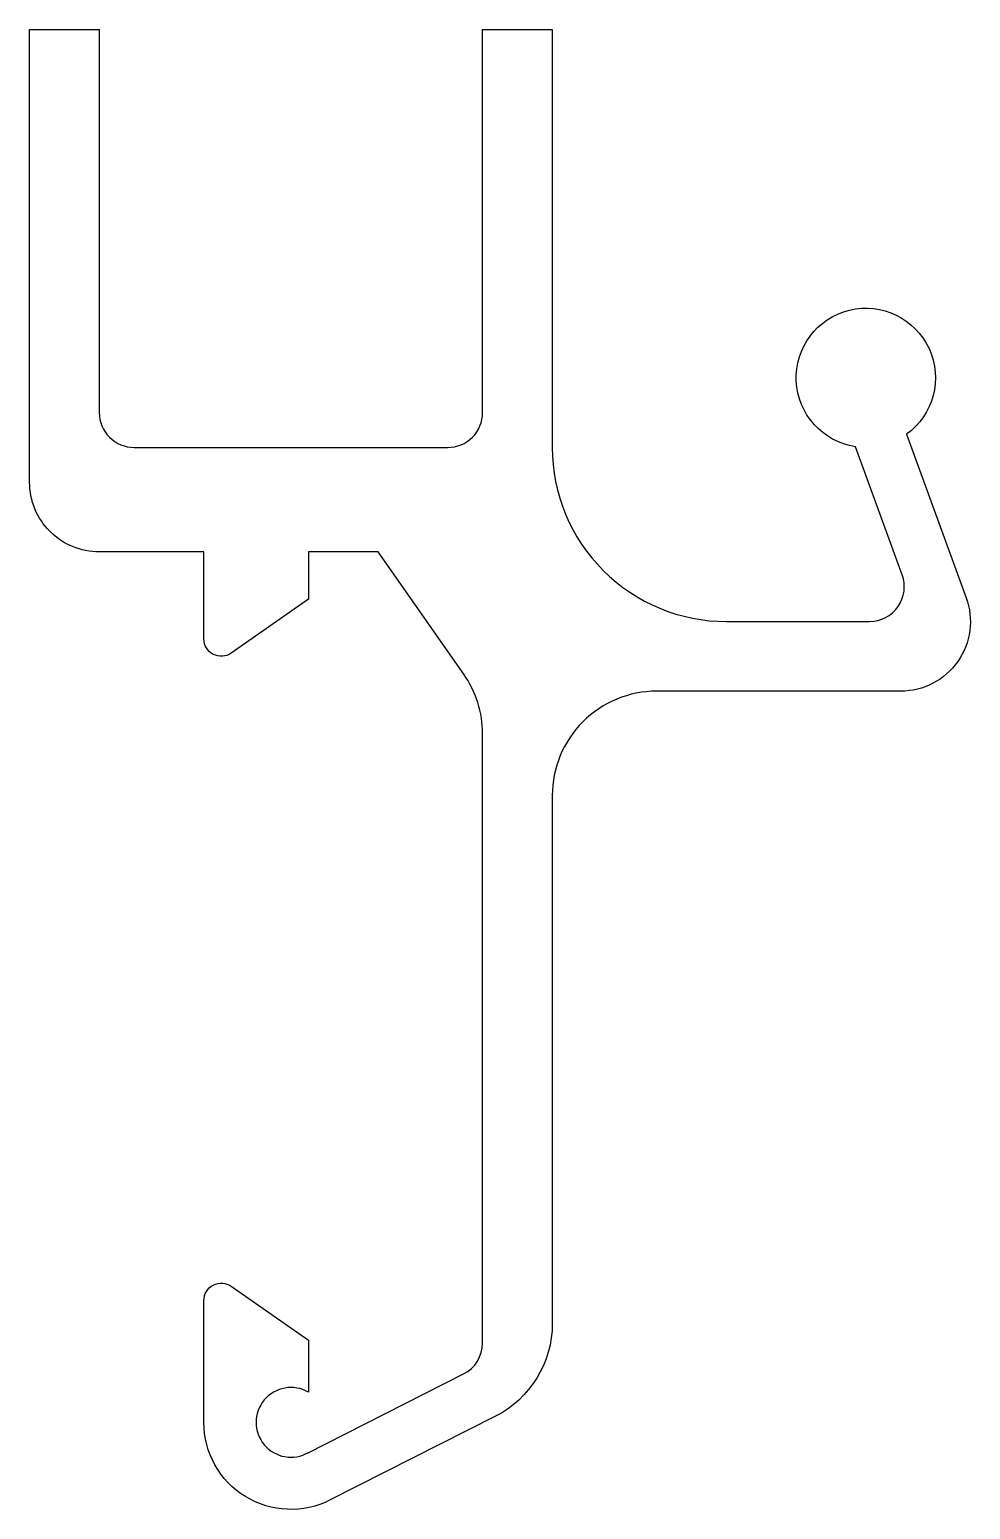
# Model space of a CAD drawing. Extents: x 252.5 to 279.5, y 230.6 to 273.1.
import ezdxf

# ---------------------------------------------------------------- set-up
doc = ezdxf.new("R2010")
doc.units = 0
doc.layers.add('ANA', color=220, linetype='CONTINUOUS')

msp = doc.modelspace()

# ---------------------------------------------------------------- linework, layer by layer
at = {"layer": 'ANA'}
msp.add_lwpolyline([(260.411, 232.222), (264.911, 234.503, 0.282556), (265.459, 235.395), (265.459, 252.883, 0.153915), (264.916, 254.604), (262.459, 258.113), (260.459, 258.113), (260.459, 256.754), (258.245, 255.204, -0.606815), (257.459, 255.613), (257.459, 258.113), (254.459, 258.113, -0.414214), (252.459, 260.113), (252.459, 273.113), (254.459, 273.113), (254.459, 262.113, 0.414214), (255.459, 261.113), (264.459, 261.113, 0.414214), (265.459, 262.113), (265.459, 273.113), (267.459, 273.113), (267.459, 261.113, 0.414214), (272.459, 256.113), (276.563, 256.113, 0.520567), (277.502, 257.456), (276.163, 261.135, -5.10485), (277.629, 261.492), (279.338, 256.798, -0.520567), (277.459, 254.113), (270.459, 254.113, 0.414214), (267.459, 251.113), (267.459, 235.956, -0.282556), (265.815, 233.28), (261.089, 230.884, -0.559387), (257.459, 233.113), (257.459, 236.613, -0.606815), (258.245, 237.023), (260.459, 235.473), (260.459, 233.98, 1.732051), (260.459, 232.247)], format="xyb", dxfattribs=at)

doc.saveas('drawing.dxf')
